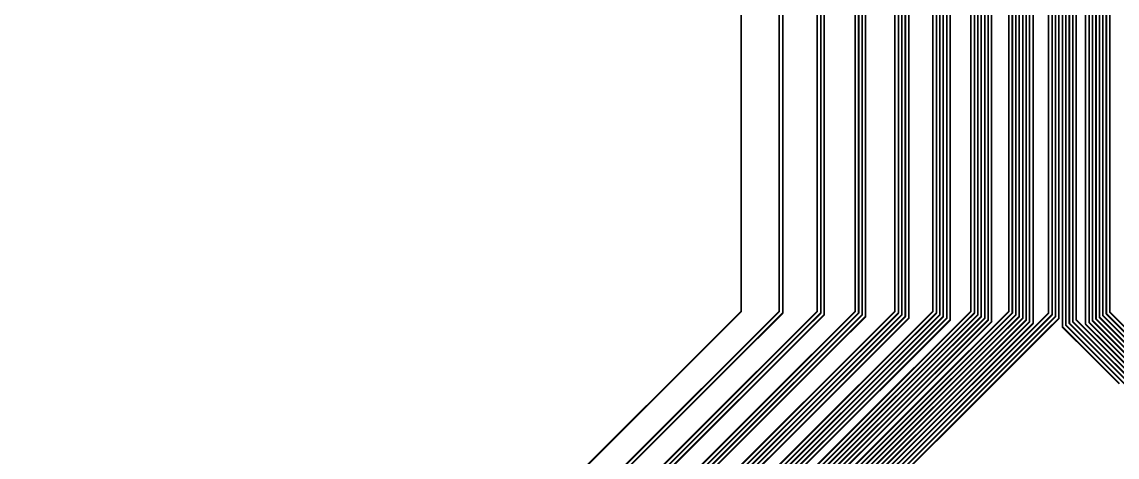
# Model space of a CAD drawing. Header units: inches. Extents: x 0 to 565, y 0 to 565.
# Drawn here: x 250.72 to 282.43, y 250.78 to 263.39 of the extents above; entities that cross this region are included whole.
import ezdxf

# ---------------------------------------------------------------- set-up
doc = ezdxf.new("R2010")
doc.units = ezdxf.units.IN

msp = doc.modelspace()

# ---------------------------------------------------------------- linework, layer by layer
at = {"const_width": 0.05}
for points in [[(280.45, 254.95), (280.45, 281.561)], [(279.3, 255), (279.3, 280.411)], [(280.55, 254.9), (280.55, 280.55)], [(281.522, 254.628), (281.522, 280.411)], [(279.4, 254.95), (279.4, 279.4)], [(280.65, 254.85), (280.65, 279.539)], [(281.622, 254.678), (281.622, 279.4)], [(278.2, 255), (278.2, 279.311)], [(280.75, 254.8), (280.75, 278.528)], [(277.1, 255), (277.1, 278.211)], [(278.3, 254.95), (278.3, 278.3)], [(279.5, 254.9), (279.5, 278.389)], [(281.722, 254.728), (281.722, 278.389)], [(280.85, 254.55), (280.85, 277.517)], [(277.2, 254.95), (277.2, 277.2)], [(278.4, 254.9), (278.4, 277.289)], [(279.6, 254.85), (279.6, 277.378)], [(281.822, 254.778), (281.822, 277.378)], [(276, 255), (276, 277.111)], [(278.5, 254.85), (278.5, 276.278)], [(279.7, 254.8), (279.7, 276.367)], [(280.95, 254.6), (280.95, 276.506)], [(281.922, 254.828), (281.922, 276.367)], [(274.85, 255), (274.85, 275.961)], [(276.1, 254.95), (276.1, 276.1)], [(277.3, 254.9), (277.3, 276.189)], [(279.8, 254.75), (279.8, 275.356)], [(281.05, 254.65), (281.05, 275.494)], [(282.022, 254.878), (282.022, 275.356)], [(276.2, 254.9), (276.2, 275.089)], [(277.4, 254.85), (277.4, 275.178)], [(278.6, 254.8), (278.6, 275.267)], [(273.75, 255), (273.75, 274.861)], [(274.95, 254.95), (274.95, 274.95)], [(279.9, 254.7), (279.9, 274.344)], [(281.15, 254.7), (281.15, 274.483)], [(282.122, 254.928), (282.122, 274.344)], [(276.3, 254.85), (276.3, 274.078)], [(277.5, 254.8), (277.5, 274.167)], [(278.7, 254.75), (278.7, 274.256)], [(272.65, 255), (272.65, 273.761)], [(273.85, 254.95), (273.85, 273.85)], [(275.05, 254.9), (275.05, 273.939)], [(281.25, 254.75), (281.25, 273.472)], [(276.4, 254.8), (276.4, 273.067)], [(277.6, 254.75), (277.6, 273.156)], [(278.8, 254.7), (278.8, 273.244)], [(280, 254.65), (280, 273.333)], [(282.222, 254.978), (282.222, 273.333)], [(272.75, 254.95), (272.75, 272.75)], [(273.95, 254.9), (273.95, 272.839)], [(275.15, 254.85), (275.15, 272.928)], [(271.55, 255), (271.55, 272.65)], [(32.5, 15.95), (271.55, 255)], [(38.75, 21.1), (272.65, 255)], [(51.25, 32.5), (273.75, 255)], [(70, 50.15), (274.85, 255)], [(95, 74), (276, 255)], [(126.25, 104.15), (277.1, 255)], [(163.75, 140.55), (278.2, 255)], [(207.5, 183.2), (279.3, 255)], [(282.222, 254.978), (357.5, 179.7)], [(45, 27.2), (272.75, 254.95)], [(57.5, 38.6), (273.85, 254.95)], [(63.75, 44.7), (273.95, 254.9)], [(76.25, 56.25), (274.95, 254.95)], [(82.5, 62.35), (275.05, 254.9)], [(88.75, 68.45), (275.15, 254.85)], [(101.25, 80.1), (276.1, 254.95)], [(107.5, 86.2), (276.2, 254.9)], [(113.75, 92.3), (276.3, 254.85)], [(120, 98.4), (276.4, 254.8)], [(132.5, 110.25), (277.2, 254.95)], [(138.75, 116.35), (277.3, 254.9)], [(145, 122.45), (277.4, 254.85)], [(151.25, 128.55), (277.5, 254.8)], [(157.5, 134.65), (277.6, 254.75)], [(170, 146.65), (278.3, 254.95)], [(176.25, 152.75), (278.4, 254.9)], [(182.5, 158.85), (278.5, 254.85)], [(188.75, 164.95), (278.6, 254.8)], [(195, 171.05), (278.7, 254.75)], [(201.25, 177.15), (278.8, 254.7)], [(213.75, 189.3), (279.4, 254.95)], [(220, 195.4), (279.5, 254.9)], [(226.25, 201.5), (279.6, 254.85)], [(232.5, 207.6), (279.7, 254.8)], [(238.75, 213.7), (279.8, 254.75)], [(245, 219.8), (279.9, 254.7)], [(257.5, 232), (280.45, 254.95)], [(263.75, 238.1), (280.55, 254.9)], [(270, 244.2), (280.65, 254.85)], [(276.25, 250.3), (280.75, 254.8)], [(281.15, 254.7), (301.25, 234.6)], [(281.25, 254.75), (307.5, 228.5)], [(281.622, 254.678), (320, 216.3)], [(281.722, 254.728), (326.25, 210.2)], [(281.822, 254.778), (332.5, 204.1)], [(281.922, 254.828), (338.75, 198)], [(282.022, 254.878), (345, 191.9)], [(282.122, 254.928), (351.25, 185.8)], [(251.25, 225.9), (280, 254.65)], [(280.85, 254.55), (282.5, 252.9)], [(280.95, 254.6), (288.75, 246.8)], [(281.05, 254.65), (295, 240.7)], [(281.522, 254.628), (313.75, 222.4)]]:
    msp.add_lwpolyline(points, dxfattribs=at)
at = {"const_width": 0.025}
for points in [[(271.538, 255, 1), (271.562, 255, 1)], [(271.538, 255, 1), (271.562, 255, 1)], [(272.638, 255, 1), (272.663, 255, 1)], [(272.638, 255, 1), (272.663, 255, 1)], [(273.738, 255, 1), (273.763, 255, 1)], [(273.738, 255, 1), (273.763, 255, 1)], [(274.837, 255, 1), (274.862, 255, 1)], [(274.837, 255, 1), (274.862, 255, 1)], [(275.987, 255, 1), (276.012, 255, 1)], [(275.987, 255, 1), (276.012, 255, 1)], [(277.088, 255, 1), (277.112, 255, 1)], [(277.088, 255, 1), (277.112, 255, 1)], [(278.188, 255, 1), (278.212, 255, 1)], [(278.188, 255, 1), (278.212, 255, 1)], [(279.288, 255, 1), (279.312, 255, 1)], [(279.288, 255, 1), (279.312, 255, 1)], [(282.21, 254.978, 1), (282.235, 254.978, 1)], [(282.21, 254.978, 1), (282.235, 254.978, 1)], [(272.738, 254.95, 1), (272.762, 254.95, 1)], [(272.738, 254.95, 1), (272.762, 254.95, 1)], [(273.838, 254.95, 1), (273.863, 254.95, 1)], [(273.838, 254.95, 1), (273.863, 254.95, 1)], [(273.938, 254.9, 1), (273.963, 254.9, 1)], [(273.938, 254.9, 1), (273.963, 254.9, 1)], [(274.937, 254.95, 1), (274.962, 254.95, 1)], [(274.937, 254.95, 1), (274.962, 254.95, 1)], [(275.038, 254.9, 1), (275.063, 254.9, 1)], [(275.038, 254.9, 1), (275.063, 254.9, 1)], [(275.138, 254.85, 1), (275.163, 254.85, 1)], [(275.138, 254.85, 1), (275.163, 254.85, 1)], [(276.087, 254.95, 1), (276.112, 254.95, 1)], [(276.087, 254.95, 1), (276.112, 254.95, 1)], [(276.187, 254.9, 1), (276.212, 254.9, 1)], [(276.187, 254.9, 1), (276.212, 254.9, 1)], [(276.288, 254.85, 1), (276.313, 254.85, 1)], [(276.288, 254.85, 1), (276.313, 254.85, 1)], [(276.388, 254.8, 1), (276.413, 254.8, 1)], [(276.388, 254.8, 1), (276.413, 254.8, 1)], [(277.187, 254.95, 1), (277.212, 254.95, 1)], [(277.187, 254.95, 1), (277.212, 254.95, 1)], [(277.287, 254.9, 1), (277.312, 254.9, 1)], [(277.287, 254.9, 1), (277.312, 254.9, 1)], [(277.387, 254.85, 1), (277.412, 254.85, 1)], [(277.387, 254.85, 1), (277.412, 254.85, 1)], [(277.488, 254.8, 1), (277.513, 254.8, 1)], [(277.488, 254.8, 1), (277.513, 254.8, 1)], [(277.588, 254.75, 1), (277.613, 254.75, 1)], [(277.588, 254.75, 1), (277.613, 254.75, 1)], [(278.288, 254.95, 1), (278.312, 254.95, 1)], [(278.288, 254.95, 1), (278.312, 254.95, 1)], [(278.388, 254.9, 1), (278.412, 254.9, 1)], [(278.388, 254.9, 1), (278.412, 254.9, 1)], [(278.487, 254.85, 1), (278.512, 254.85, 1)], [(278.487, 254.85, 1), (278.512, 254.85, 1)], [(278.587, 254.8, 1), (278.612, 254.8, 1)], [(278.587, 254.8, 1), (278.612, 254.8, 1)], [(278.687, 254.75, 1), (278.712, 254.75, 1)], [(278.687, 254.75, 1), (278.712, 254.75, 1)], [(278.788, 254.7, 1), (278.813, 254.7, 1)], [(278.788, 254.7, 1), (278.813, 254.7, 1)], [(279.388, 254.95, 1), (279.412, 254.95, 1)], [(279.388, 254.95, 1), (279.412, 254.95, 1)], [(279.488, 254.9, 1), (279.512, 254.9, 1)], [(279.488, 254.9, 1), (279.512, 254.9, 1)], [(279.588, 254.85, 1), (279.612, 254.85, 1)], [(279.588, 254.85, 1), (279.612, 254.85, 1)], [(279.688, 254.8, 1), (279.712, 254.8, 1)], [(279.688, 254.8, 1), (279.712, 254.8, 1)], [(279.787, 254.75, 1), (279.812, 254.75, 1)], [(279.787, 254.75, 1), (279.812, 254.75, 1)], [(279.887, 254.7, 1), (279.912, 254.7, 1)], [(279.887, 254.7, 1), (279.912, 254.7, 1)], [(280.438, 254.95, 1), (280.462, 254.95, 1)], [(280.438, 254.95, 1), (280.462, 254.95, 1)], [(280.538, 254.9, 1), (280.562, 254.9, 1)], [(280.538, 254.9, 1), (280.562, 254.9, 1)], [(280.638, 254.85, 1), (280.662, 254.85, 1)], [(280.638, 254.85, 1), (280.662, 254.85, 1)], [(280.738, 254.8, 1), (280.762, 254.8, 1)], [(280.738, 254.8, 1), (280.762, 254.8, 1)], [(281.137, 254.7, 1), (281.162, 254.7, 1)], [(281.137, 254.7, 1), (281.162, 254.7, 1)], [(281.237, 254.75, 1), (281.262, 254.75, 1)], [(281.237, 254.75, 1), (281.262, 254.75, 1)], [(281.61, 254.678, 1), (281.635, 254.678, 1)], [(281.61, 254.678, 1), (281.635, 254.678, 1)], [(281.71, 254.728, 1), (281.735, 254.728, 1)], [(281.71, 254.728, 1), (281.735, 254.728, 1)], [(281.81, 254.778, 1), (281.835, 254.778, 1)], [(281.81, 254.778, 1), (281.835, 254.778, 1)], [(281.91, 254.828, 1), (281.935, 254.828, 1)], [(281.91, 254.828, 1), (281.935, 254.828, 1)], [(282.01, 254.878, 1), (282.035, 254.878, 1)], [(282.01, 254.878, 1), (282.035, 254.878, 1)], [(282.11, 254.928, 1), (282.135, 254.928, 1)], [(282.11, 254.928, 1), (282.135, 254.928, 1)], [(279.987, 254.65, 1), (280.012, 254.65, 1)], [(279.987, 254.65, 1), (280.012, 254.65, 1)], [(280.838, 254.55, 1), (280.862, 254.55, 1)], [(280.838, 254.55, 1), (280.862, 254.55, 1)], [(280.938, 254.6, 1), (280.962, 254.6, 1)], [(280.938, 254.6, 1), (280.962, 254.6, 1)], [(281.037, 254.65, 1), (281.062, 254.65, 1)], [(281.037, 254.65, 1), (281.062, 254.65, 1)], [(281.51, 254.628, 1), (281.535, 254.628, 1)], [(281.51, 254.628, 1), (281.535, 254.628, 1)]]:
    msp.add_lwpolyline(points, format="xyb", close=True, dxfattribs=at)

doc.saveas('drawing.dxf')
